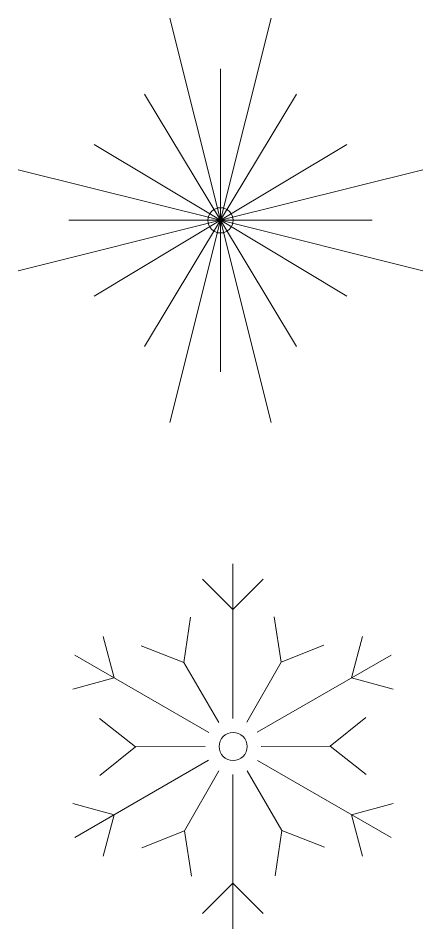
# Model space of a CAD drawing. Header units: metres. Extents: x 1838950 to 1842843, y 5171318 to 5174224.
# Drawn here: x 1840977.07 to 1840979.32, y 5171661.87 to 5171666.93 of the extents above; entities that cross this region are included whole.
import ezdxf

# ---------------------------------------------------------------- set-up
doc = ezdxf.new("R2010")
doc.units = ezdxf.units.M
doc.header["$LTSCALE"] = 0.0254
doc.layers.add('SA - légende prestations', color=7, linetype='Continuous', lineweight=18)

msp = doc.modelspace()

# ---------------------------------------------------------------- linework, layer by layer
at = {"layer": 'SA - légende prestations', "color": 3, "true_color": 0x00ff00}
for q in [(1840977.9129, 5171666.9306), (1840978.4747, 5171666.9306), (1840977.4915, 5171666.2283), (1840978.896, 5171666.2283), (1840977.351, 5171665.807), (1840977.4915, 5171665.3856), (1840977.9129, 5171664.6833), (1840978.4747, 5171664.6833), (1840979.0365, 5171665.807), (1840978.896, 5171665.3856)]:
    msp.add_line((1840978.1938, 5171665.807), q, dxfattribs=at)
at = {"layer": 'SA - légende prestations', "color": 96, "true_color": 0x008000}
for p, q in [((1840978.1938, 5171665.807), (1840978.1938, 5171666.6497)), ((1840978.1938, 5171665.807), (1840977.7724, 5171666.5092)), ((1840978.1938, 5171665.807), (1840978.6151, 5171666.5092)), ((1840978.1938, 5171665.807), (1840977.0701, 5171666.0879)), ((1840978.1938, 5171665.807), (1840979.3174, 5171666.0879)), ((1840978.1938, 5171665.807), (1840977.0701, 5171665.5261)), ((1840978.1938, 5171665.807), (1840977.7724, 5171665.1047)), ((1840978.1938, 5171665.807), (1840978.1938, 5171664.9642)), ((1840978.1938, 5171665.807), (1840978.6151, 5171665.1047)), ((1840978.1938, 5171665.807), (1840979.3174, 5171665.5261)), ((1840978.2624, 5171663.0377), (1840978.2624, 5171663.8969)), ((1840978.1288, 5171662.9596), (1840977.3839, 5171663.3897)), ((1840978.3983, 5171662.961), (1840979.1409, 5171663.3897)), ((1840978.1843, 5171663.0158), (1840977.9901, 5171663.3494)), ((1840978.3403, 5171663.0177), (1840978.5314, 5171663.3513)), ((1840978.4201, 5171662.8821), (1840978.8036, 5171662.8834)), ((1840978.1079, 5171662.8811), (1840977.7211, 5171662.8798)), ((1840978.128, 5171662.805), (1840977.3839, 5171662.3753)), ((1840978.3992, 5171662.8036), (1840979.1409, 5171662.3753)), ((1840978.1852, 5171662.7469), (1840977.9933, 5171662.4119)), ((1840978.3413, 5171662.746), (1840978.5346, 5171662.4138)), ((1840978.2624, 5171662.7256), (1840978.2624, 5171661.8681))]:
    msp.add_line(p, q, dxfattribs=at)
at = {"layer": 'SA - légende prestations', "color": 191, "true_color": 0xcc99ff}
for p, q in [((1840978.2624, 5171663.6433), (1840978.0933, 5171663.8124)), ((1840978.2624, 5171663.6433), (1840978.4315, 5171663.8124)), ((1840977.9901, 5171663.3494), (1840978.0275, 5171663.6003)), ((1840978.5314, 5171663.3513), (1840978.4924, 5171663.6018)), ((1840977.6035, 5171663.2629), (1840977.5416, 5171663.4939)), ((1840978.9213, 5171663.2629), (1840978.9831, 5171663.4939)), ((1840977.9901, 5171663.3494), (1840977.7536, 5171663.4409)), ((1840978.5314, 5171663.3513), (1840978.7673, 5171663.4443)), ((1840977.6035, 5171663.2629), (1840977.3726, 5171663.201)), ((1840978.9213, 5171663.2629), (1840979.1522, 5171663.201)), ((1840977.7211, 5171662.8798), (1840977.5225, 5171663.0375)), ((1840978.8036, 5171662.8834), (1840979.0011, 5171663.0425)), ((1840978.8036, 5171662.8834), (1840979.0022, 5171662.7257)), ((1840977.7211, 5171662.8798), (1840977.5236, 5171662.7207)), ((1840977.6035, 5171662.5021), (1840977.3726, 5171662.564)), ((1840978.9213, 5171662.5021), (1840979.1522, 5171662.564)), ((1840977.6035, 5171662.5021), (1840977.5416, 5171662.2712)), ((1840978.9213, 5171662.5021), (1840978.9831, 5171662.2712)), ((1840977.9933, 5171662.4119), (1840977.7574, 5171662.3189)), ((1840977.9933, 5171662.4119), (1840978.0323, 5171662.1614)), ((1840978.5346, 5171662.4138), (1840978.4972, 5171662.1629)), ((1840978.5346, 5171662.4138), (1840978.7711, 5171662.3223)), ((1840978.2624, 5171662.1217), (1840978.0933, 5171661.9527)), ((1840978.2624, 5171662.1217), (1840978.4315, 5171661.9527))]:
    msp.add_line(p, q, dxfattribs=at)
at = {"layer": 'SA - légende prestations', "color": 18, "true_color": 0x4c0000}
for centre, radius, start, end in [((1840978.1938, 5171665.807), 0.0702, 0, 180), ((1840978.1938, 5171665.807), 0.0702, 180, 0), ((1840978.264, 5171662.8816), 0.078, 0, 180), ((1840978.264, 5171662.8816), 0.078, 180, 0)]:
    msp.add_arc(centre, radius, start, end, dxfattribs=at)

doc.saveas('drawing.dxf')
